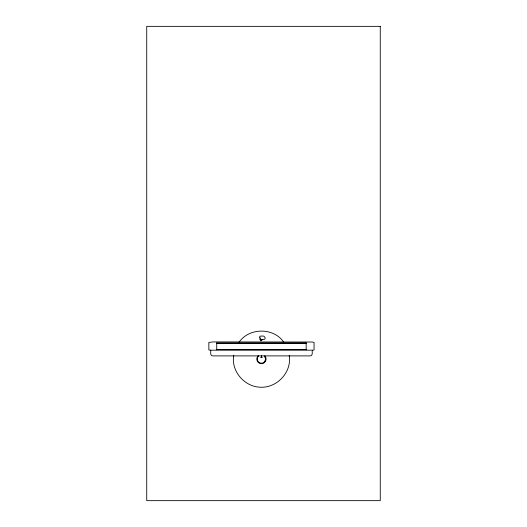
<?xml version="1.0" encoding="UTF-8"?>
<svg xmlns="http://www.w3.org/2000/svg" width="527" height="527" viewBox="0 0 527 527"><rect width="100%" height="100%" fill="white"/><g stroke="black" fill="none" stroke-linecap="round" stroke-linejoin="round"><path stroke-width="0.79" d="M233.744 355.238C230.879 370.962 244.225 386.601 260.048 387.207C276.78 388.313 292.044 372.26 289.198 355.573M265.048 361.133L265.601 359.058L265.048 356.983M238.836 342.524C248.843 327.498 273.566 327.227 283.737 342.161M312.346 350.383L314.046 349.981L314.046 342.425L312.346 342.023L213.211 341.918L208.85 342.425L208.85 349.981L211.031 350.415M311.082 350.191L211.821 350.191M210.925 349.823C210.655 351.898 209.884 356.515 213.244 355.896L309.659 355.896C312.998 356.502 312.333 351.937 311.971 349.823M262.387 357.385L260.516 357.385M216.735 343.044L306.161 343.044M216.735 343.248L306.161 343.248M216.735 349.566L306.161 349.566M306.161 342.84L306.161 349.77M261.451 355.231L261.451 357.411M216.735 342.84L216.735 349.77M264.383 356.12A4.15 4.15 0 0 1 264.383 361.99A4.15 4.15 0 0 1 258.513 361.99A4.15 4.15 0 0 1 258.513 356.12M264.883 355.949A4.631 4.631 0 0 1 264.554 362.49A4.631 4.631 0 0 1 258.013 362.161A4.631 4.631 0 0 1 258.342 355.62M260.2 338.446L259.633 339.131A2.108 1.673 -4.6 0 0 262.018 339.243L262.696 339.467A2.088 1.653 10.4 0 0 264.33 339.309L264.692 339.105A2.971 1.805 10.4 0 0 264.969 337.471L264.745 337.135A4.262 2.589 10.4 0 0 263.948 336.312A1.12 0.679 10.4 0 0 262.742 336.022L262.242 336.134A1.094 0.665 -4.6 0 1 261.702 336.114A1.074 0.652 -4.6 0 0 260.358 336.213A5.237 3.182 -4.6 0 0 259.317 337.267L259.804 337.445A1.653 1.001 -4.6 0 1 260.2 338.446M380.263 26.35L146.737 26.35L146.737 500.65L380.263 500.65L380.263 26.35M260.746 340.771A1.601 1.265 -4.6 0 0 262.13 339.441A1.416 1.12 -4.6 0 0 260.746 340.771"/></g></svg>
